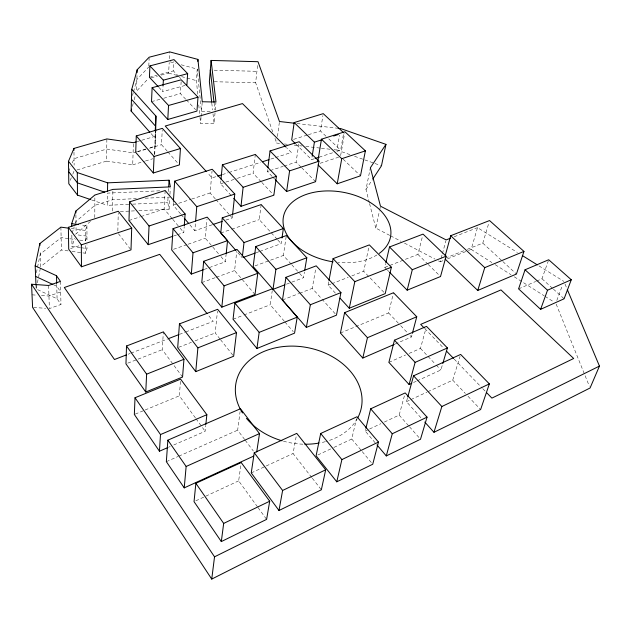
<?xml version="1.0" encoding="UTF-8"?>
<svg xmlns="http://www.w3.org/2000/svg" width="631" height="631" viewBox="0 0 631 631"><rect width="100%" height="100%" fill="white"/><g stroke="black" fill="none" stroke-linecap="round" stroke-linejoin="round"><path stroke-width="0.47" stroke-dasharray="3.15 2.37" d="M94.784 217.624L94.879 195.018M76.958 169.968L106.592 161.118L106.868 138.923M128.779 204.334L107.333 205.327L107.499 193.118L160.605 190.767M112.531 210.975L112.91 189.395M154.634 154.366L155.234 131.603M155.384 131.871L155.116 146.25L148.695 148.167M154.729 154.54L155.676 131.406M117.847 230.938L118.234 213.199M106.592 161.118L132.715 164.849L133.409 142.701M137.006 75.617L136.501 91.219L148.309 78.544M148.813 65.987L149.121 58.194M185.041 85.461L162.782 91.582L163.019 86.826M167.247 151.18L161.497 144.68L162.23 130.286M161.244 75.089L168.635 73.117L169.203 62.548M169.408 58.683L169.771 51.908M172.121 218.555L164.131 208.995L165.156 190.515M178.77 76.509L173.351 70.885L173.88 61.483M138.844 210.667L169.076 209.232L167.767 202.527L168.146 196.004M168.58 188.559L169.037 193.275M169.076 209.232L169.684 198.962M169.96 194.309L170.291 188.74M182.548 377.046L162.277 349.669L163.358 331.882M180.608 213.893L173.178 205.114L173.351 202.243M185.703 99.209L180.411 93.617L181.271 79.79M177.406 234.716L183.795 232.531L184.213 226.679M197.724 94.216L196.391 80.618L197.227 69.094L180.442 64.591M195.397 417.888L179.346 395.818L180.64 379.16M215.037 112.878L214.098 123.621L200.571 123.345L201.029 117.476M201.108 116.498L202.251 101.741M212.174 224.794L194.853 230.725L195.539 222.065M215.281 110.109L215.905 102.94M218.452 253.694L205.32 238.242L207.007 219.06M215.305 198.883L210.099 193.031L212.032 171.167M231.112 195.421L220.574 183.795L220.85 180.955M173.777 444.965L205.146 431.296L205.745 425.436M219.967 338.973L215.21 332.971L217.45 311.201M204.192 269.437L225.338 261.786L226.04 255.058M225.859 220.109L232.24 217.924L232.445 216.015M272.734 131.926L255.642 82.756L257.795 63.628M254.995 294.503L234.598 270.557L236.775 251.304M261.139 181.736L253.102 173.233L255.326 154.445M277.175 239.291L259.246 219.635L261.163 204.586M272.04 176.317L267.402 171.482L267.647 169.613M244.631 439.452L237.65 430.168L240.08 411.68M279.525 143.395L276.607 143.056L276.977 140.248M277.474 136.493L279.462 121.499M257.48 506.811L238.66 480.869L240.939 464.471M284.297 321.203L270.21 304.765L272.253 290.631M259.846 251.383L281.158 243.653L281.844 238.936M300.971 167.018L296.105 162.128L298.842 143.671M291.151 264.066L283.366 255.452L286.324 235.568M314.427 158.736L311.619 159.651L312.242 155.77M326.006 136.225L320.438 130.917L322.922 115.56M291.83 282.152L303.479 277.695L304.434 272M335.156 313.71L312.258 288.367L315.886 267.725M349.929 154.642L336.946 150.044L339.565 135.129M336.875 151.385L340.622 150.162L343.548 133.764M340.614 155.628L344.558 133.646M311.714 477.446L293.044 453.515L296.412 435.303M335.369 293.107L328.088 285.188L328.98 280.448M369.324 202.63L365.98 189.434L370.365 167.767M48.619 285.48L49.352 308.583L60.978 304.465L57.082 298.779L36.148 288.951L38.428 277.766M38.617 276.835L40.518 267.52M36.401 272.71L37.363 268.065M37.552 267.134L40.242 254.112L61.12 237.603L68.921 238.644M383.861 292.232L363.716 271.259L368.938 246.792M389.706 235.379L375.776 228.083L379.468 210.951M379.673 210.005L380.288 207.149M386.842 269.476L384.815 267.41L385.659 263.695M333.925 447.411L351.751 439.018L356.531 418.613M340.425 333.026L388.633 312.944L393.492 292.737M375.137 442.757L365.231 431.052L365.68 429.198M384.815 267.41L417.919 254.396L422.573 235.962M395.211 344.005L411.42 336.978L412.39 333.302M438.458 260.903L440.201 261.818L440.943 259.081M441.195 258.166L442.181 254.514M442.426 253.607L445.888 240.829M132.4 106.316L133.173 103.484M134.198 99.714L135.988 93.104M384.374 422.044L399.178 415.088L404.684 394.769M409.069 353.447L420.467 348.415L426.004 328.199M420.869 417.706L406.467 401.663L407.484 397.964M132.494 95.486L133.267 92.678M133.527 91.74L136.88 79.545L148.774 66.957M468.423 250.483L471.152 249.387L477.501 227.641L517.381 252.455M417.044 380.887L440.888 369.979L442.52 364.473M467.287 249.34L482.802 243.124L488.993 222.443M72.005 251.43L85.524 253.244L86.983 248.511L86.975 244.702M427.818 391.733L452.719 380.146L460.086 356.27M79.64 240.088L85.485 240.868L86.968 236.144L75.61 234.622M85.485 240.868L85.461 230.433L86.944 225.724L80.271 224.825M80.421 247.628L71.981 246.5L74.632 238.337M72.123 233.21L74.198 226.884M75.389 223.271L75.98 221.457L94.831 205.351L112.728 199.696L136.343 198.615M536.579 281.103L541.974 278.768L548.386 260.658M556.81 300.466L562.205 285.953M70.246 180.316L71.319 177.721M72.746 174.259L74.174 170.796M68.637 171.577L70.798 166.41M72.242 162.964L74.048 158.657L106.742 149.066L133.094 152.828L136.761 151.732M365.98 189.434L372.385 179.654M90.47 221.355L76.099 233.801L76.028 226.206M68.14 250.917L61.381 250.01L40.707 266.59L40.1 250.286M365.231 431.052L368.709 429.411M369.577 429.001L380.895 423.685M317.882 454.967L333.034 447.829M251.241 472.95L293.044 453.515M406.467 401.663L410.024 400.007M410.915 399.589L426.927 392.143M195.823 500.817L238.66 480.869M413.51 382.496L416.16 381.29M166.347 461.671L177.934 456.552M178.825 456.158L237.65 430.168M388.893 362.36L405.559 355.001M168.398 447.308L170.189 446.527M518.595 288.88L535.68 281.489M135.247 414.102L144.247 410.371M145.146 410L179.346 395.818M440.201 261.818L442.93 260.721M447.489 258.891L467.516 250.854M445.391 258.111L463.643 250.799M454.202 236.759L477.501 227.641M178.612 347.342L191.422 342.31M195.082 340.874L215.21 332.971M233.052 319.239L243.022 315.358M243.929 315.003L270.21 304.765M282.467 299.97L298.715 293.644M299.615 293.289L312.258 288.367M127.777 363.156L162.277 349.669M328.088 285.188L330.833 284.116M331.748 283.761L348.194 277.332M351.846 275.905L363.716 271.259M128.196 354.212L130.025 353.502M130.94 353.147L167.507 339.005M179.393 334.406L184.875 332.285M185.79 331.93L213.223 321.321L207.686 314.388M286.45 284.21L290.93 282.499M255.003 265.903L269.642 260.508M270.557 260.169L283.366 255.452M201.778 282.601L215.455 277.585M216.37 277.246L234.598 270.557M256.139 252.723L258.915 251.722M220.755 233.005L230.836 229.503M231.758 229.187L259.246 219.635M173.509 249.292L187.147 244.56M188.054 244.244L205.32 238.242M173.754 235.962L176.491 235.024M70.569 248.575L80.76 245.199M320.13 163.295L338.595 157.198M319.105 157.206L333.136 152.615M173.178 205.114L177.792 203.608M178.715 203.3L190.712 199.372M191.635 199.073L210.099 193.031M128.984 220.519L140.082 216.875M141.013 216.575L164.131 208.995M267.402 171.482L269.256 170.883M270.178 170.575L283.145 166.347M284.068 166.048L296.105 162.128M220.574 183.795L236.373 178.668M237.303 178.368L253.102 173.233M215.81 176.704L212.079 177.903L207.465 172.791M222.341 174.613L227.933 172.815M228.872 172.523L260.579 162.348M270.841 159.059L274.572 157.86M275.502 157.561L291.356 152.481L286.537 147.662M293.549 139.38L307.455 135.002M308.385 134.711L320.438 130.917M132.715 164.849L144.546 161.26M145.453 160.984L152.741 158.767M137.676 151.456L147.772 148.443M137.566 151.826L145.848 149.35M149.531 148.253L161.497 144.68M137.101 141.612L140.8 140.532M141.723 140.256L155.589 136.186M151.519 101.646L159.911 99.319M163.634 98.278L180.411 93.617M151.077 77.81L157.545 76.075M149.437 77.266L156.796 75.302M160.471 74.316L173.351 70.885M132.676 204.152L167.767 202.527M120.316 211.543L134.947 210.849M145.201 198.213L169.794 197.093M210.249 111.797L201.486 111.608L197.227 69.094M214.295 81.73L255.642 82.756M214.193 70.199L256.927 71.311M32.031 294.827L36.732 295.166M41.433 295.505L48.958 296.049L60.694 291.956L56.766 286.269L53.241 284.628M33.53 307.447L45.629 308.314M296.964 123.526L336.828 128.148M284.392 143.963L287.31 144.294M294.125 145.083L301.91 145.99M305.798 146.439L320.398 148.127M321.376 148.238L330.131 149.255M334.028 149.705L336.946 150.044M71.287 228.532L85.461 230.433M69.891 238.778L75.744 239.559M81.36 247.754L86.983 248.511M170.181 61.838L175.781 63.345M168.635 73.117L176.964 75.365M181.586 76.619L196.391 80.618M91.479 199.893L107.333 205.327M354.567 156.283L363.842 159.564M364.765 159.895L374.041 163.177M374.972 163.508L380.532 165.472M390.573 235.836L401.024 241.302M404.503 243.124L434.98 259.081M538.977 265.903L563.893 281.41M471.152 249.387L491.904 262.575M495.225 264.689L510.992 274.706M514.304 276.82L544.182 295.805M545.01 296.333L554.144 302.131M541.974 278.768L552.685 288.454M553.395 289.101L564.098 298.786M482.802 243.124L502.118 260.887M502.836 261.55L516.426 274.043M328.79 138.883L340.622 150.162M343.209 159.233L360.49 175.812M417.919 254.396L427.51 263.782M428.197 264.46L440.525 276.528M295.821 144.042L311.619 159.651M301.673 167.712L315.579 181.689M387.521 270.171L388.877 271.551M424.805 328.633L443.285 347.776M454.233 359.118L482.297 388.191M482.983 388.893L485.034 391.023M179.449 77.219L180.797 78.623M272.702 177.003L274.69 179.078M452.719 380.146L465.339 393.444M467.997 396.252L480.617 409.551M388.633 312.944L400.022 324.957M400.693 325.667L407.397 332.734M410.079 335.558L411.42 336.978M186.366 99.903L195.634 109.684M420.467 348.415L435.619 364.418M436.281 365.112L440.888 369.979M261.81 182.446L273.862 195.2M158.775 87.283L162.782 91.582M277.837 240.017L281.158 243.653M291.798 264.783L298.936 272.671M299.591 273.389L303.479 277.695M215.96 199.617L228.982 214.264M229.637 214.997L232.24 217.924M167.878 151.905L178.1 163.468M151.077 133.622L154.942 138M399.178 415.088L408.872 426.067M409.519 426.801L420.506 439.239M237.816 252.668L240.34 255.579M240.971 256.312L242.233 257.763M284.936 321.952L293.257 331.661M220.96 256.636L225.338 261.786M181.223 214.627L183.7 217.553M189.892 224.873L194.853 230.725M172.736 219.296L179.488 227.381M180.103 228.122L183.795 232.531M351.751 439.018L361.626 450.889M362.241 451.63L372.732 464.242M220.566 339.723L233.651 356.231M312.313 478.219L321.345 489.798M118.407 233.683L130.404 249.127M245.214 440.225L253.362 451.055M195.973 418.676L205.146 431.296M258.047 507.592L266.605 519.384M565.029 284.116L566.543 287.72M556.171 304.103L589.338 386.164M274.99 138.418L276.607 143.056M369.561 203.576L375.776 228.083M214.114 103.153L214.895 109.96M211.787 103.098L212.56 109.936M213.002 113.848L214.098 123.621M198.765 104.896L199.909 116.546M200.003 117.524L200.571 123.345M35.991 285.102L36.148 288.951M56.719 284.352L57.082 298.779M60.458 281.402L60.978 304.465M60.899 227.144L61.381 250.01M71.839 235.071L71.981 246.5M73.977 152.15L74.119 165.196M75.917 214.84L76.02 225.259M85.501 245.633L85.524 253.244M86.944 225.724L86.968 240.9M357.406 418.456A63.897 48.358 11.4 0 1 326.314 441.385M325.391 441.645A63.897 48.358 11.4 0 1 319.775 442.93M302.912 444.177A63.897 48.358 11.4 0 1 282.002 440.801M376.936 254.956A54.487 35.131 10.5 0 1 338.003 262.433"/><path stroke-width="0.95" d="M107.522 191.248L107.641 182.832L77.305 172.571L68.487 161.307L73.937 148.435L106.868 138.923L133.409 142.701L136.178 141.888M155.4 130.909L155.494 126.121L131.461 99.241M155.676 131.406L155.952 116.128L131.753 89.326L137.195 69.725L149.161 57.216L169.771 51.908L197.929 59.409L202.251 101.741L215.983 102.048L211.093 60.426L258.016 61.704L279.462 121.499L294.046 123.187M149.792 132.163L131.122 111.032L131.753 89.326M184.284 225.701L185.12 213.988L165.156 190.515L129.544 201.904L128.984 220.519L148.214 244.678L172.847 236.27M126.516 345.993L125.963 363.866L145.761 392.009L182.548 377.046L183.952 359.276L163.358 331.882L126.516 345.993L146.629 374.167L145.761 392.009M131.705 228.17L131.003 249.892L81.462 266.795L68.716 249.19L68.377 227.31L118.273 211.235L131.705 228.17L81.328 244.875L68.377 227.31M137.101 72.668L137.195 69.725M136.264 135.957L135.72 152.371L153.317 172.997L179.378 164.912L180.442 148.522L162.333 128.369L136.264 135.957L154.082 156.504L153.317 172.997M205.848 424.458L206.85 414.701L180.64 379.16L135.01 397.751L134.348 414.472L159.438 451.212L167.507 447.702M186.894 84.956L187.652 73.622L173.99 59.606L149.902 65.908L149.437 77.266L158.113 86.573M152.118 87.709L151.519 101.646L167.783 119.48L196.959 111.08L197.992 97.174L181.271 79.79L152.118 87.709L168.548 105.472L167.783 119.48M148.214 244.678L149.05 226.001L129.544 201.904M155.281 130.688L155.952 116.128M163.066 85.879L163.358 80.169L149.902 65.908M168.69 186.705L169.069 180.214L107.641 182.832M173.415 201.281L174.661 181.16L212.205 169.266L234.787 194.064L232.547 215.061M226.143 254.096L227.562 240.632L207.181 217.135L173.036 228.682L171.695 249.923L191.319 274.091L203.269 269.768M159.438 451.212L160.495 434.57L135.01 397.751M256.707 452.009L259.499 433.592L240.466 408.762L167.862 440.162L166.347 461.671L184.236 487.873L253.599 456.142M197.787 61.349L197.929 59.409M179.441 323.908L177.697 347.697L195.752 371.651L233.651 356.231L236.499 332.569L217.648 309.308L179.441 323.908L197.889 347.87L195.752 371.651M191.319 274.091L193.015 252.794L173.036 228.682M195.618 221.102L196.769 206.668L174.661 181.16M211.093 60.426L209.374 81.604L211.685 102.119M203.663 261.305L201.778 282.601L221.812 307.179L254.995 294.503L257.779 273.294L236.996 249.379L203.663 261.305L224.076 285.851L221.812 307.179M184.236 487.873L186.137 466.467L167.862 440.162M221.024 179.062L222.388 164.865L255.326 154.445L276.425 176.325L273.862 195.2L240.987 206.321L233.746 198.331M195.862 483.299L194.04 501.653L221.315 541.579L266.605 519.384L269.705 501.219L241.208 462.547L195.862 483.299L223.674 523.414L221.315 541.579M281.986 237.997L283.358 228.564L261.163 204.586L222.262 217.837L220.755 233.005L235.915 250.483M240.987 206.321L243.124 187.304L222.388 164.865M272.529 288.746L234.929 303.125L233.052 319.239L256.935 348.486L294.543 333.16L297.225 317.133L253.173 266.574L255.721 246.571L286.324 235.568L306.816 257.771L304.749 270.107M242.462 255.863L244.023 242.556L222.262 217.837M567.301 289.519L599.45 366.09L590.08 387.986L211.74 579.092L214.532 556.826L31.55 284.234L48.619 285.48L60.458 281.402L56.498 275.723L35.186 265.872L39.848 243.598L60.899 227.144L68.456 228.154M267.883 167.751L270.044 150.943L299.126 141.73L318.947 161.205L315.579 181.689L286.616 191.493L275.353 179.764M256.935 348.486L259.167 332.371L234.929 303.125M343.721 132.802L323.238 113.643L294.18 122.556L291.696 139.964L295.127 143.363M286.616 191.493L289.597 170.875L270.044 150.943M255.721 246.571L275.905 269.319L273.002 289.361L284.66 284.896M254.254 452.766L251.241 472.95L278.981 510.503L321.345 489.798L325.691 469.803L296.759 433.387L254.254 452.766L282.609 490.476L278.981 510.503M285.946 277.325L282.467 299.97L306.35 327.418L336.465 315.153L340.953 292.603L316.218 265.848L285.946 277.325L310.349 304.749L306.35 327.418M312.242 155.77L314.404 142.164L294.18 122.556M317.835 161.323L321.455 139.214L344.897 131.737L365.388 150.856L360.49 175.812L337.214 183.802L318.048 164.888M337.214 183.802L341.75 158.696L321.455 139.214M328.98 280.448L333.073 258.647L369.34 244.907L391.386 267.228L385.202 293.628L349.274 308.228L340.006 298.147M412.39 333.302L416.752 316.762L393.492 292.737L344.605 312.66L340.425 333.026L362.801 358.053L394.312 344.392M320.69 433.489L316.099 455.811L336.78 481.808L372.732 464.242L378.482 442.071L356.972 416.752L320.69 433.489L341.884 459.589L336.78 481.808M349.274 308.228L354.803 281.647L333.073 258.647M337.798 128.267L340.716 128.598L385.959 144.365L381.463 165.803L372.921 178.841M362.801 358.053L367.447 337.695L416.752 316.762M385.872 262.772L389.493 246.989L423.038 234.117L446.101 256.21L440.525 276.528L407.161 290.181L389.556 272.237M365.909 428.268L370.673 408.817L405.189 392.924L427.045 417.138L420.506 439.239L386.29 455.921L376.999 444.95M442.788 363.551L447.411 347.941L426.509 326.361L394.446 340.204L388.893 362.36L409.093 384.516L411.743 383.309M407.161 290.181L412.295 269.721L446.101 256.21M386.29 455.921L392.269 433.765L427.045 417.138M131.122 111.032L131.634 109.139M409.093 384.516L415.127 362.383L447.411 347.941M445.257 255.634L450.7 235.718L489.553 220.558L523.959 251.406L516.426 274.043L477.754 290.457L445.186 259.16M407.736 397.041L413.565 375.8L460.654 354.433L489.356 383.893L480.617 409.551L433.962 432.29L424.797 422.084M433.962 432.29L441.858 406.514L489.356 383.893M477.754 290.457L484.75 267.639L523.959 251.406M71.721 226.529L71.689 223.682L75.878 211.054L94.879 195.018L112.91 189.395L170.402 186.879L169.069 180.214M525.055 269.784L518.595 288.88L540.609 309.34L564.098 298.786L571.276 279.754L548.702 259.751L525.055 269.784L547.519 290.221L571.276 279.754M540.609 309.34L547.519 290.221M385.959 144.365L370.365 167.767L380.493 206.195L446.133 239.914L450.613 238.163M214.532 556.826L599.45 366.09M223.674 523.414L269.705 501.219M341.884 459.589L378.482 442.071M282.609 490.476L325.691 469.803M186.137 466.467L259.499 433.592M160.495 434.57L206.85 414.701M146.629 374.167L183.952 359.276M259.167 332.371L297.225 317.133M310.349 304.749L340.953 292.603M197.889 347.87L236.499 332.569M354.803 281.647L391.386 267.228M126.366 354.922L114.479 359.52L64.307 287.507L159.722 254.348L207.071 313.623M168.422 338.65L178.478 334.761M224.076 285.851L257.779 273.294M275.905 269.319L306.816 257.771M243.164 257.432L255.208 253.063M244.023 242.556L283.358 228.564M193.015 252.794L227.562 240.632M213.089 224.478L222.207 221.363M149.05 226.001L185.12 213.988M196.769 206.668L234.787 194.064M341.75 158.696L365.388 150.856M289.597 170.875L318.947 161.205M243.124 187.304L276.425 176.325M315.366 158.428L319.105 157.206M217.679 176.112L221.41 174.913M262.449 161.749L268.972 159.659M314.404 142.164L321.731 139.822M333.641 136.02L338.224 134.553M154.082 156.504L180.442 148.522M168.548 105.472L197.992 97.174M163.358 80.169L187.652 73.622M71.689 223.682L78.362 224.573M104.762 192.187L77.392 182.864L68.637 171.577M68.487 161.307L68.818 183.779L77.495 195.089L90.548 199.57M35.628 276.433L52.365 284.226M522.358 255.563L537.312 264.87M450.7 235.718L484.75 267.639M389.493 246.989L412.295 269.721M285.851 146.968L242.478 103.594L165.227 126.042L206.14 171.332M424.119 327.923L420.696 324.381L500.982 289.913L573.689 358.495L491.88 398.114L486.406 392.443M446.701 351.317L453.547 358.408M394.446 340.204L415.127 362.383M413.565 375.8L441.858 406.514M344.605 312.66L367.447 337.695M370.673 408.817L392.269 433.765M184.323 218.287L188.653 223.406M211.74 579.092L32.591 307.384L31.55 284.234M210.304 70.096L214.004 102.183M35.186 265.872L35.991 285.102M39.848 243.598L39.919 245.506M56.498 275.723L56.695 283.398M73.937 148.435L73.953 150.296M75.878 211.054L75.894 212.947M77.305 172.571L77.495 195.089M81.328 244.875L81.462 266.795M242.509 412.958A63.897 48.358 11.4 0 1 295.111 346.174A63.897 48.358 11.4 0 1 357.848 417.635M318.876 443.096A63.897 48.358 11.4 0 1 304.812 444.224M282.002 440.801A63.897 48.358 11.4 0 1 246.461 418.353M333.105 261.826A54.487 35.131 10.5 0 1 284.999 211.811A54.487 35.131 10.5 0 1 361.46 197.85A54.487 35.131 10.5 0 1 379.263 253.402"/></g></svg>
